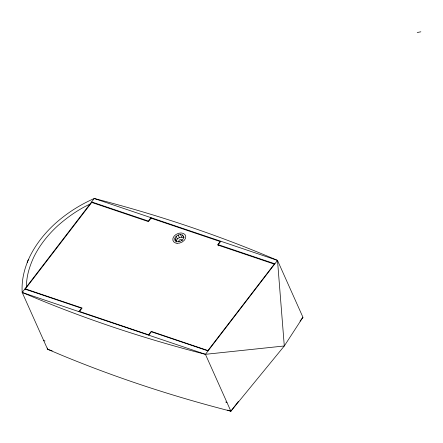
<?xml version="1.0" encoding="UTF-8"?>
<svg xmlns="http://www.w3.org/2000/svg" width="443" height="443" viewBox="0 0 443 443"><rect width="100%" height="100%" fill="white"/><g stroke="black" fill="none" stroke-linecap="round" stroke-linejoin="round"><path stroke-width="0.66" d="M175.367 240.92L174.902 239.868L174.935 238.057C176.203 235.299 179.692 233.799 182.516 235.05L184.122 237.442M176.087 241.889L176.109 240.687L174.935 238.057M302.946 317.282L284.295 345.972L230.875 411.198A1559.105 1102.455 -24.1 0 1 62.131 355.408L47.611 349.289L22.194 292.469C21.386 280.225 24.404 268.037 29.62 257.001A107.356 75.914 -24.1 0 1 55.458 223.333C66.976 213.061 80.128 204.721 94.243 198.503A1559.155 1102.489 -24.1 0 1 277.501 260.401L302.946 317.282L300.016 321.109M176.109 240.687C177.377 237.924 180.866 236.424 183.69 237.675L182.516 235.05M24.814 289.058L94.243 198.503L277.501 260.401L284.295 345.972L205.43 354.322A1559.105 1102.455 -24.1 0 1 36.686 298.532L22.194 292.469L24.814 289.058L81.506 308.206L78.887 311.623L22.194 292.469M78.887 311.623L148.743 335.174L151.362 331.757L208.049 350.906L277.501 260.401M218.715 245.837L218.194 244.669L220.813 241.252M227.602 410.096L230.875 411.198L238.417 401.369M230.875 411.198L205.43 354.322L208.049 350.906M89.929 204.123C78.422 209.511 67.912 216.849 58.371 225.21A102.826 72.713 -24.1 0 0 33.624 257.461C29.454 266.653 26.298 276.604 26.486 286.793M417.223 32.516L420.85 31.802M91.623 201.914L148.311 221.063L150.936 217.651L151.456 218.814M218.194 244.669L274.881 263.818M148.743 335.174L205.43 354.322M43.696 340.54L45.003 340.977M225.648 402.006L226.96 402.449M52.191 350.834L47.611 349.289L47.606 347.999M174.902 239.868L176.037 241.214C179.138 242.731 184.432 240.211 183.651 236.39M180.511 234.53L181.685 237.155M178.175 234.978L179.349 237.603M176.131 236.269L177.311 238.893M25.472 288.116L25.993 289.285M27.228 262.633A28.263 12.138 37.5 0 1 28.834 259.36M178.978 241.585A1.694 1.196 -24.1 0 1 180.312 239.541A1.694 1.196 -24.1 0 1 182.018 240.765M91.729 202.445L25.395 288.886L82.121 308.046L79.496 311.462L148.599 334.803L151.218 331.386L207.944 350.546L274.278 264.111L217.552 244.946L220.177 241.535L151.074 218.194L148.455 221.605L91.729 202.445M177.05 243.29L175.55 242.991A6.778 4.795 -24.1 0 1 176.037 234.452A6.778 4.795 -24.1 0 1 185.744 236.385A6.778 4.795 -24.1 0 1 177.05 243.29"/></g></svg>
